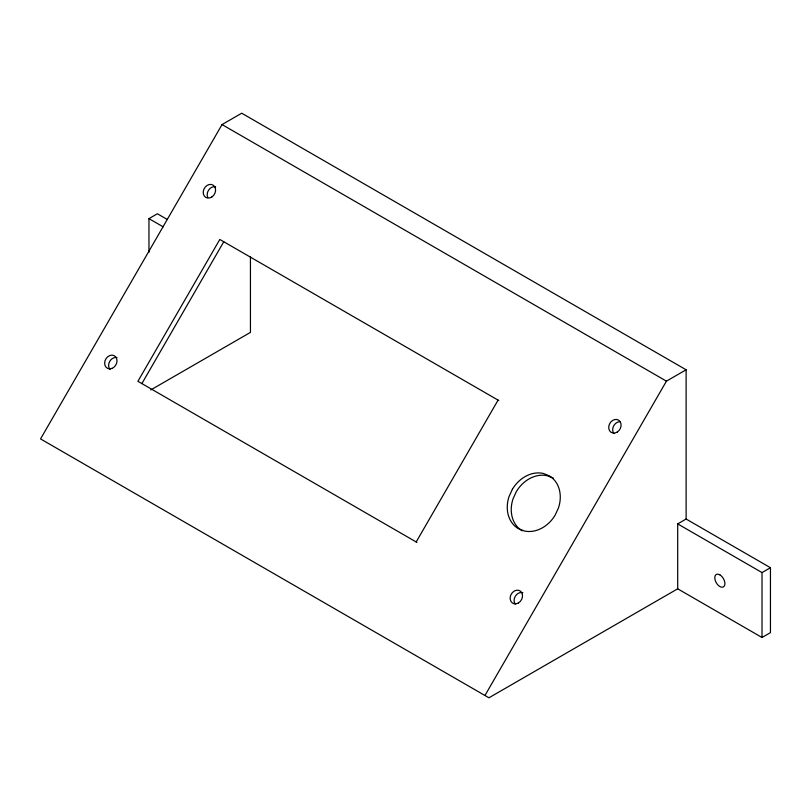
<?xml version="1.0" encoding="UTF-8"?>
<svg xmlns="http://www.w3.org/2000/svg" width="811" height="811" viewBox="0 0 811 811"><rect width="100%" height="100%" fill="white"/><g stroke="black" fill="none" stroke-linecap="round" stroke-linejoin="round"><path stroke-width="1.22" d="M222.042 124.57L40.55 438.923L488.932 697.795L677.692 588.806L762.016 637.497L770.45 632.631L770.45 567.71L686.126 519.03L686.116 369.786L241.719 113.205L222.042 124.57L666.439 381.15L686.116 369.786M141.884 383.593L223.775 241.749M416.185 541.961L498.076 400.117M484.958 695.493L666.439 381.15M148.96 252.343L148.96 218.635L157.395 213.759L167.248 219.457M150.745 389.949L250.437 332.398L250.437 256.681M677.692 588.806L677.692 523.896L686.126 519.03M677.692 523.896L762.016 572.576L770.45 567.71M553.386 478.186L547.303 475.743A30.605 24.989 -60 0 0 516.343 491.598L513.028 498.856A30.605 24.989 -60 0 0 522.122 530.82M498.765 400.522L219.801 239.458L137.911 381.292L416.874 542.356M148.96 218.635L163.204 226.847M762.016 572.576L762.016 637.497M613.917 433.54A7.157 5.839 -60 0 1 613.562 426.13A7.157 5.839 -60 0 1 619.776 421.71M515.238 604.185A7.157 5.839 -60 0 1 515.532 595.913A7.157 5.839 -60 0 1 522.892 592.689M110.043 369.512A7.157 5.839 -60 0 1 109.749 361.361A7.157 5.839 -60 0 1 116.946 357.539M207.728 197.367A7.157 5.839 -60 0 1 208.883 189.754A7.157 5.839 -60 0 1 215.604 186.794M512.37 489.307L509.044 496.555A30.605 24.989 -60 0 0 518.138 528.519L524.22 530.962A30.605 24.989 -60 0 0 555.18 515.097L558.495 507.848A30.605 24.989 -60 0 0 549.402 475.885L543.329 473.452A30.605 24.989 -60 0 0 512.37 489.307M720.087 574.999L718.779 574.36A7.157 4.136 60 0 0 714.795 577.503L714.907 579.084A7.157 4.136 60 0 0 719.621 586.394L720.928 587.022A7.157 4.136 60 0 0 724.912 583.89L724.801 582.308A7.157 4.136 60 0 0 720.087 574.999M617.201 432.091A7.157 5.839 -60 0 0 618.752 420.23A7.157 5.839 -60 0 0 608.777 426.464A7.157 5.839 -60 0 0 617.201 432.091M211.945 196.901A7.157 5.839 -60 0 0 213.05 185.07A7.157 5.839 -60 0 0 203.247 191.72A7.157 5.839 -60 0 0 211.945 196.901M111.877 368.437A7.157 5.839 -60 0 0 115.598 356.759A7.157 5.839 -60 0 0 105.014 360.773A7.157 5.839 -60 0 0 111.877 368.437M518.472 602.928A7.157 5.839 -60 0 0 520.287 591.067A7.157 5.839 -60 0 0 510.22 597.048A7.157 5.839 -60 0 0 518.472 602.928"/></g></svg>
